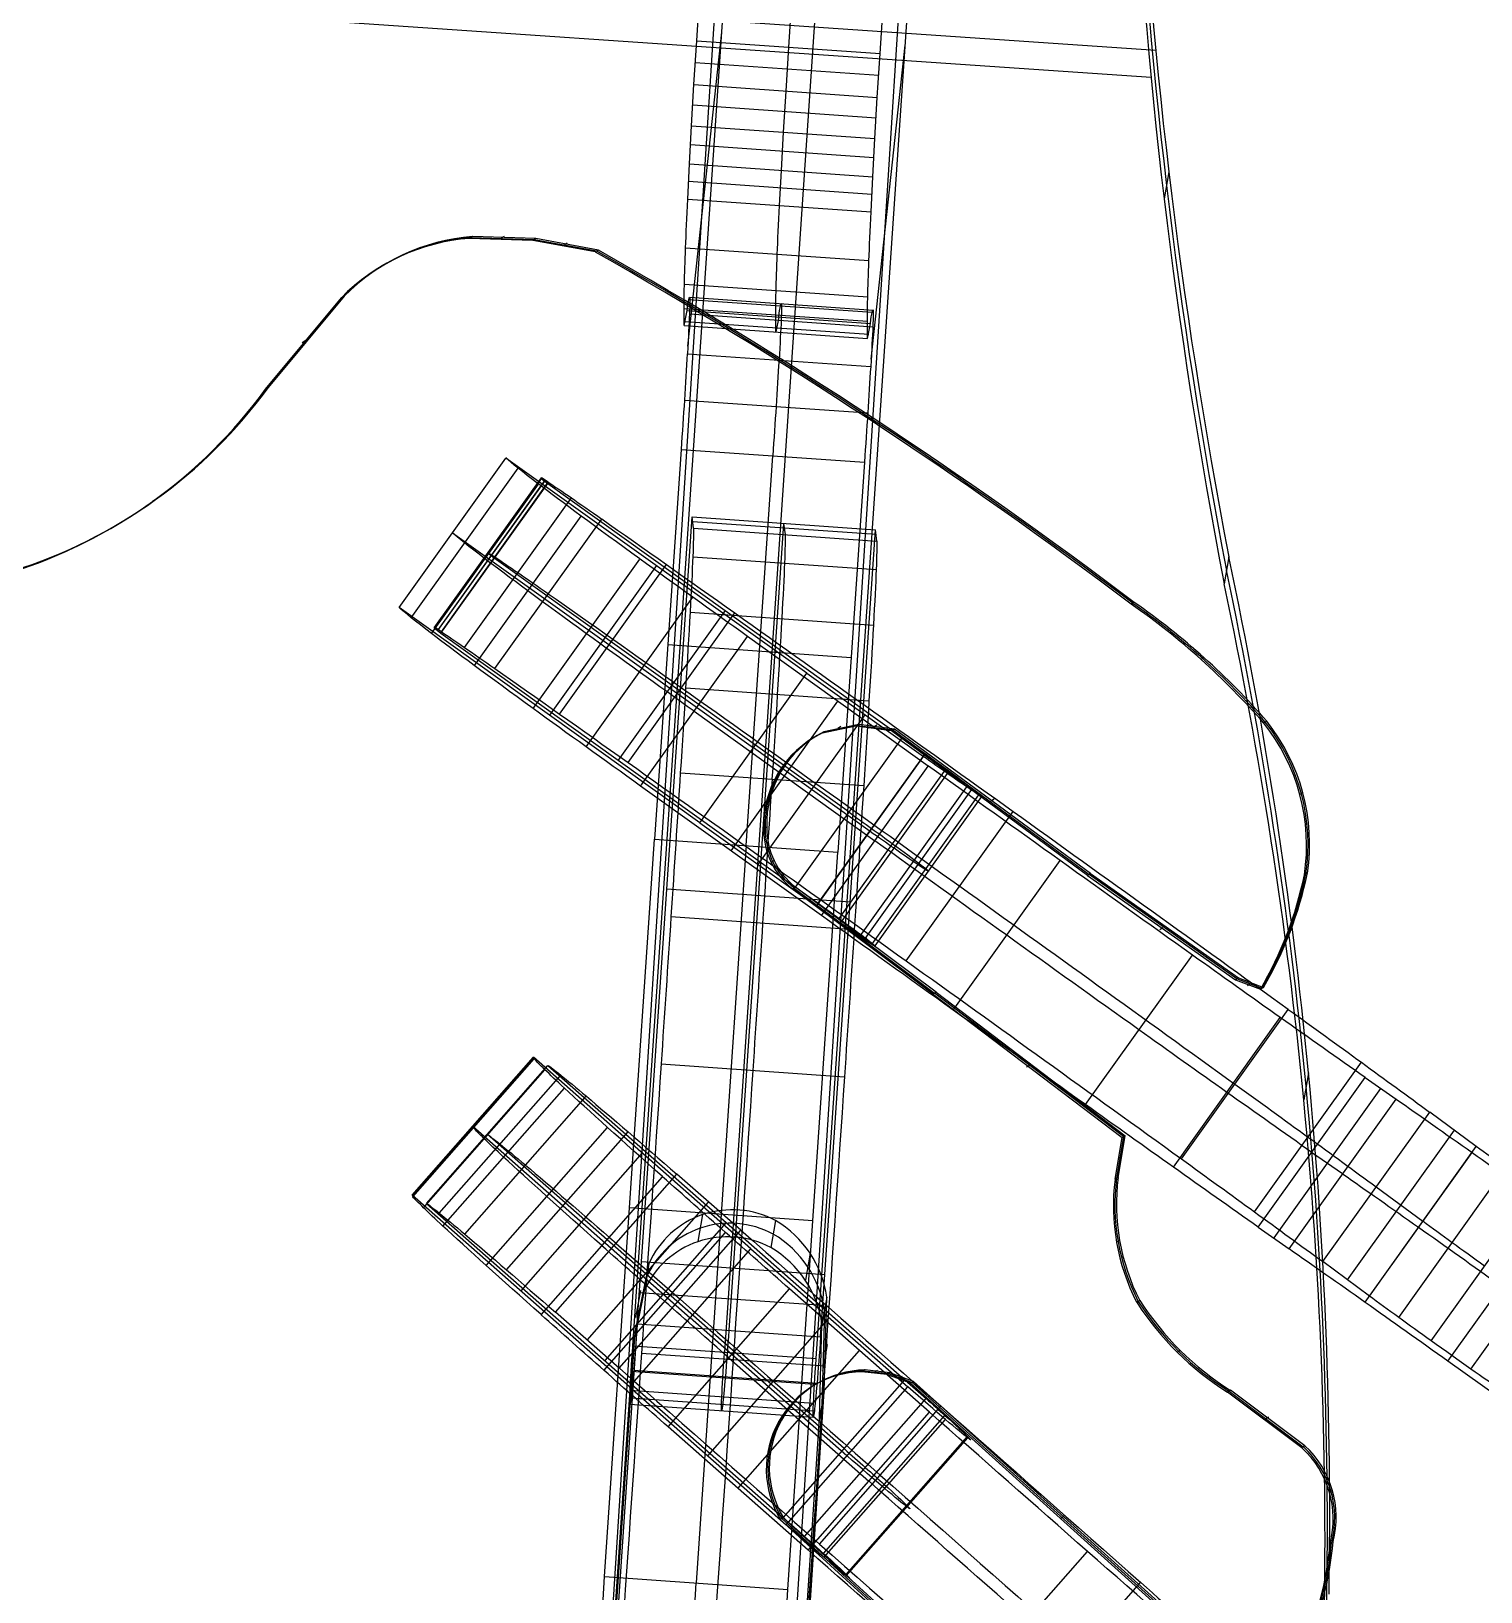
# Model space of a CAD drawing. Extents: x 14 to 133, y -39 to 144.
# Drawn here: x 74.01 to 89.78, y 53.91 to 70.88 of the extents above; entities that cross this region are included whole.
import ezdxf

# ---------------------------------------------------------------- set-up
doc = ezdxf.new("R2010")
doc.units = 0
doc.header["$MEASUREMENT"] = 0
doc.layers.add('LAYER_1', color=255, linetype='CONTINUOUS')

msp = doc.modelspace()

# ---------------------------------------------------------------- linework, layer by layer
at = {"layer": 'LAYER_1', "color": 9}
for p, q in [((80.555, 56.584, 75.022), (82.865, 90.678, 69.6)), ((80.555, 56.584, 75.022), (82.865, 90.678, 69.6)), ((83.862, 90.608, 69.584), (81.553, 56.514, 75.006)), ((82.55, 56.444, 74.991), (84.86, 90.538, 69.569)), ((82.55, 56.444, 74.991), (84.86, 90.538, 69.569)), ((82.28, 84.198, 61.258), (79.841, 46.001, 76.877)), ((84.275, 84.057, 61.227), (81.836, 45.861, 76.846)), ((86.245, 70.673, 74.803), (58.001, 72.604, 75.25)), ((86.193, 70.379, 72.825), (57.95, 72.31, 73.272)), ((81.25, 70.779, 55.616), (81.283, 71.286, 55.457)), ((81.25, 70.779, 55.616), (81.283, 71.286, 55.457)), ((82.281, 71.216, 55.441), (82.248, 70.709, 55.6)), ((83.245, 70.639, 55.585), (83.278, 71.146, 55.426)), ((83.245, 70.639, 55.585), (83.278, 71.146, 55.426)), ((81.153, 67.456, 64.348), (81.523, 70.871, 72.757)), ((81.22, 70.301, 55.854), (81.25, 70.779, 55.616)), ((81.22, 70.301, 55.854), (81.25, 70.779, 55.616)), ((81.25, 70.779, 55.616), (83.245, 70.639, 55.585)), ((81.25, 70.779, 55.616), (83.245, 70.639, 55.585)), ((82.248, 70.709, 55.6), (82.218, 70.231, 55.839)), ((83.148, 67.315, 64.317), (83.518, 70.731, 72.726)), ((83.215, 70.161, 55.823), (83.245, 70.639, 55.585)), ((83.215, 70.161, 55.823), (83.245, 70.639, 55.585)), ((83.23, 70.4, 55.704), (81.235, 70.54, 55.735)), ((81.194, 69.854, 56.172), (81.22, 70.301, 55.854)), ((81.194, 69.854, 56.172), (81.22, 70.301, 55.854)), ((81.22, 70.301, 55.854), (83.215, 70.161, 55.823)), ((81.22, 70.301, 55.854), (83.215, 70.161, 55.823)), ((82.218, 70.231, 55.839), (82.191, 69.784, 56.157)), ((83.189, 69.714, 56.141), (83.215, 70.161, 55.823)), ((83.189, 69.714, 56.141), (83.215, 70.161, 55.823)), ((83.202, 69.937, 55.982), (81.207, 70.077, 56.013)), ((81.171, 69.439, 56.571), (81.194, 69.854, 56.172)), ((81.171, 69.439, 56.571), (81.194, 69.854, 56.172)), ((81.194, 69.854, 56.172), (83.189, 69.714, 56.141)), ((81.194, 69.854, 56.172), (83.189, 69.714, 56.141)), ((82.191, 69.784, 56.157), (82.169, 69.369, 56.555)), ((83.177, 69.506, 56.34), (81.183, 69.646, 56.371)), ((83.166, 69.299, 56.54), (83.189, 69.714, 56.141)), ((83.166, 69.299, 56.54), (83.189, 69.714, 56.141)), ((81.152, 69.057, 57.049), (81.171, 69.439, 56.571)), ((81.152, 69.057, 57.049), (81.171, 69.439, 56.571)), ((81.171, 69.439, 56.571), (83.166, 69.299, 56.54)), ((81.171, 69.439, 56.571), (83.166, 69.299, 56.54)), ((82.169, 69.369, 56.555), (82.149, 68.987, 57.034)), ((83.147, 68.917, 57.018), (83.166, 69.299, 56.54)), ((83.147, 68.917, 57.018), (83.166, 69.299, 56.54)), ((86.387, 69.353, 74.995), (86.336, 69.059, 73.018)), ((83.156, 69.108, 56.779), (81.161, 69.248, 56.81)), ((81.152, 69.057, 57.049), (83.147, 68.917, 57.018)), ((81.152, 69.057, 57.049), (83.147, 68.917, 57.018)), ((78.809, 68.649, 61.645), (78.776, 68.629, 59.645)), ((78.809, 68.649, 61.645), (78.776, 68.629, 59.645)), ((79.467, 68.607, 59.634), (78.776, 68.629, 59.645)), ((79.467, 68.607, 59.634), (78.776, 68.629, 59.645)), ((78.793, 68.639, 60.645), (79.483, 68.617, 60.634)), ((79.5, 68.627, 61.634), (78.809, 68.649, 61.645)), ((79.5, 68.627, 61.634), (78.809, 68.649, 61.645)), ((79.155, 68.651, 61.639), (79.122, 68.631, 59.64)), ((79.5, 68.627, 61.634), (79.467, 68.607, 59.634)), ((79.5, 68.627, 61.634), (79.467, 68.607, 59.634)), ((80.147, 68.482, 59.624), (79.467, 68.607, 59.634)), ((80.147, 68.482, 59.624), (79.467, 68.607, 59.634)), ((79.483, 68.617, 60.634), (80.163, 68.492, 60.624)), ((80.18, 68.502, 61.624), (79.5, 68.627, 61.634)), ((80.18, 68.502, 61.624), (79.5, 68.627, 61.634)), ((79.842, 68.577, 61.629), (79.809, 68.557, 59.629)), ((78.052, 68.451, 61.659), (78.02, 68.431, 59.66)), ((80.18, 68.502, 61.624), (80.147, 68.482, 59.624)), ((80.18, 68.502, 61.624), (80.147, 68.482, 59.624)), ((81.129, 68.527, 57.978), (83.124, 68.387, 57.947)), ((81.117, 68.132, 58.972), (83.112, 67.992, 58.941)), ((81.117, 68.132, 58.972), (83.112, 67.992, 58.941)), ((77.38, 67.981, 59.675), (76.556, 66.988, 59.698)), ((77.38, 67.981, 59.675), (76.556, 66.988, 59.698)), ((76.573, 66.998, 60.698), (77.397, 67.991, 60.675)), ((77.413, 68.001, 61.674), (76.589, 67.008, 61.698)), ((77.413, 68.001, 61.674), (76.589, 67.008, 61.698)), ((77.413, 68.001, 61.674), (77.38, 67.981, 59.675)), ((77.413, 68.001, 61.674), (77.38, 67.981, 59.675)), ((81.163, 67.966, 62.735), (83.158, 67.825, 62.704)), ((81.175, 67.988, 63.383), (83.17, 67.848, 63.352)), ((81.175, 67.988, 63.383), (83.17, 67.848, 63.352)), ((81.113, 67.868, 59.913), (83.108, 67.728, 59.882)), ((81.115, 67.681, 60.872), (81.145, 67.843, 62.098)), ((81.115, 67.681, 60.872), (81.145, 67.843, 62.098)), ((81.145, 67.843, 62.098), (83.14, 67.703, 62.067)), ((81.145, 67.843, 62.098), (83.14, 67.703, 62.067)), ((81.172, 67.808, 63.968), (83.166, 67.668, 63.937)), ((82.142, 67.773, 62.083), (82.112, 67.611, 60.856)), ((81.115, 67.681, 60.872), (83.109, 67.541, 60.841)), ((81.115, 67.681, 60.872), (83.109, 67.541, 60.841)), ((81.127, 67.726, 61.49), (83.122, 67.586, 61.459)), ((83.109, 67.541, 60.841), (83.14, 67.703, 62.067)), ((83.109, 67.541, 60.841), (83.14, 67.703, 62.067)), ((76.991, 67.513, 61.686), (76.958, 67.493, 59.687)), ((81.148, 67.375, 64.401), (83.143, 67.235, 64.37)), ((81.148, 67.375, 64.401), (83.143, 67.235, 64.37)), ((76.589, 67.008, 61.698), (76.556, 66.988, 59.698)), ((76.589, 67.008, 61.698), (76.556, 66.988, 59.698)), ((81.116, 66.871, 64.623), (83.111, 66.731, 64.592)), ((83.158, 66.682, 61.593), (83.125, 66.662, 59.593)), ((78.012, 64.614, 59.571), (79.175, 66.24, 59.536)), ((78.012, 64.614, 59.571), (79.175, 66.24, 59.536)), ((82.448, 63.9, 59.548), (79.175, 66.24, 59.536)), ((82.448, 63.9, 59.548), (79.175, 66.24, 59.536)), ((81.08, 66.334, 64.747), (80.792, 62.094, 65.371)), ((81.08, 66.334, 64.747), (80.792, 62.094, 65.371)), ((81.08, 66.334, 64.747), (83.075, 66.194, 64.716)), ((81.08, 66.334, 64.747), (83.075, 66.194, 64.716)), ((81.79, 62.024, 65.355), (82.078, 66.264, 64.732)), ((78.144, 64.503, 58.851), (79.307, 66.13, 58.815)), ((83.075, 66.194, 64.716), (82.787, 61.954, 65.34)), ((83.075, 66.194, 64.716), (82.787, 61.954, 65.34)), ((78.365, 64.331, 58.165), (79.528, 65.957, 58.13)), ((78.365, 64.331, 58.165), (79.528, 65.957, 58.13)), ((78.395, 64.392, 62.026), (79.559, 66.019, 61.991)), ((78.395, 64.392, 62.026), (79.559, 66.019, 61.991)), ((79.56, 66.021, 62.146), (78.397, 64.394, 62.181)), ((78.399, 64.397, 62.336), (79.562, 66.023, 62.301)), ((78.399, 64.397, 62.336), (79.562, 66.023, 62.301)), ((79.594, 65.99, 61.824), (78.43, 64.364, 61.86)), ((79.599, 66, 62.444), (78.436, 64.374, 62.48)), ((78.465, 64.335, 61.693), (79.629, 65.962, 61.658)), ((78.465, 64.335, 61.693), (79.629, 65.962, 61.658)), ((78.472, 64.351, 62.623), (79.635, 65.977, 62.588)), ((78.472, 64.351, 62.623), (79.635, 65.977, 62.588)), ((79.562, 66.023, 62.301), (79.559, 66.019, 61.991)), ((79.562, 66.023, 62.301), (79.559, 66.019, 61.991)), ((79.559, 66.019, 61.991), (79.629, 65.962, 61.658)), ((79.559, 66.019, 61.991), (79.629, 65.962, 61.658)), ((79.635, 65.977, 62.588), (79.562, 66.023, 62.301)), ((79.635, 65.977, 62.588), (79.562, 66.023, 62.301)), ((79.629, 65.962, 61.658), (83.49, 63.2, 61.622)), ((79.629, 65.962, 61.658), (83.49, 63.2, 61.622)), ((75.362, 65.788, 61.73), (75.329, 65.768, 59.73)), ((78.723, 64.18, 63.034), (79.886, 65.807, 62.999)), ((78.831, 63.982, 57.456), (79.994, 65.608, 57.42)), ((79.054, 63.95, 63.346), (80.218, 65.576, 63.311)), ((79.054, 63.95, 63.346), (80.218, 65.576, 63.311)), ((80.65, 57.501, 76.963), (81.199, 65.599, 75.688)), ((80.65, 57.501, 76.963), (81.199, 65.599, 75.688)), ((81.214, 65.477, 77.233), (81.199, 65.599, 75.688)), ((81.199, 65.599, 75.688), (83.194, 65.459, 75.657)), ((81.199, 65.599, 75.688), (83.194, 65.459, 75.657)), ((81.214, 65.477, 77.233), (81.199, 65.599, 75.688)), ((81.207, 65.55, 76.462), (83.202, 65.41, 76.431)), ((82.196, 65.529, 75.672), (81.647, 57.431, 76.947)), ((82.196, 65.529, 75.672), (82.212, 65.407, 77.218)), ((78.593, 65.427, 59.553), (81.867, 63.086, 59.566)), ((81.214, 65.477, 77.233), (83.209, 65.337, 77.202)), ((81.214, 65.477, 77.233), (83.209, 65.337, 77.202)), ((82.645, 57.361, 76.932), (83.194, 65.459, 75.657)), ((82.645, 57.361, 76.932), (83.194, 65.459, 75.657)), ((83.209, 65.337, 77.202), (83.194, 65.459, 75.657)), ((83.209, 65.337, 77.202), (83.194, 65.459, 75.657)), ((78.977, 65.206, 62.009), (78.981, 65.21, 62.318)), ((79.047, 65.149, 61.676), (78.977, 65.206, 62.009)), ((78.981, 65.21, 62.318), (79.053, 65.164, 62.605)), ((82.908, 62.387, 61.639), (79.047, 65.149, 61.676)), ((79.47, 63.515, 56.99), (80.633, 65.141, 56.955)), ((79.47, 63.515, 56.99), (80.633, 65.141, 56.955)), ((80.811, 65.07, 59.542), (79.648, 63.443, 59.577)), ((79.758, 63.455, 63.74), (80.921, 65.082, 63.705)), ((81.208, 65.167, 78.212), (83.202, 65.027, 78.181)), ((87.04, 65.165, 75.601), (86.989, 64.871, 73.623)), ((87.04, 65.165, 75.601), (86.989, 64.871, 73.623)), ((80.046, 63.099, 56.801), (81.209, 64.725, 56.766)), ((81.285, 62.273, 59.583), (78.012, 64.614, 59.571)), ((81.285, 62.273, 59.583), (78.012, 64.614, 59.571)), ((81.559, 64.581, 61.64), (80.396, 62.954, 61.675)), ((80.503, 62.928, 63.989), (81.666, 64.555, 63.954)), ((80.503, 62.928, 63.989), (81.666, 64.555, 63.954)), ((81.178, 64.563, 79.041), (83.173, 64.423, 79.01)), ((81.178, 64.563, 79.041), (83.173, 64.423, 79.01)), ((86.01, 64.671, 61.566), (85.977, 64.651, 59.566)), ((86.01, 64.671, 61.566), (85.977, 64.651, 59.566)), ((78.399, 64.397, 62.336), (78.395, 64.392, 62.026)), ((78.399, 64.397, 62.336), (78.395, 64.392, 62.026)), ((78.395, 64.392, 62.026), (78.465, 64.335, 61.693)), ((78.395, 64.392, 62.026), (78.465, 64.335, 61.693)), ((78.472, 64.351, 62.623), (78.399, 64.397, 62.336)), ((78.472, 64.351, 62.623), (78.399, 64.397, 62.336)), ((78.465, 64.335, 61.693), (82.326, 61.573, 61.657)), ((78.465, 64.335, 61.693), (82.326, 61.573, 61.657)), ((80.64, 62.672, 56.718), (81.803, 64.299, 56.682)), ((80.64, 62.672, 56.718), (81.803, 64.299, 56.682)), ((80.936, 64.212, 65.042), (82.931, 64.072, 65.011)), ((83.77, 62.89, 56.587), (81.803, 64.299, 56.682)), ((83.77, 62.89, 56.587), (81.803, 64.299, 56.682)), ((86.771, 64.069, 61.559), (86.738, 64.049, 59.559)), ((81.285, 62.273, 59.583), (82.448, 63.9, 59.548)), ((81.285, 62.273, 59.583), (82.448, 63.9, 59.548)), ((82.448, 63.9, 59.548), (83.719, 62.992, 59.576)), ((82.448, 63.9, 59.548), (83.719, 62.992, 59.576)), ((81.13, 63.739, 79.645), (83.124, 63.599, 79.614)), ((81.221, 63.486, 56.7), (83.189, 62.077, 56.605)), ((81.624, 61.968, 56.678), (82.787, 63.594, 56.643)), ((81.92, 61.819, 59.578), (83.083, 63.445, 59.542)), ((82.982, 63.322, 59.629), (82.6, 63.242, 59.636)), ((82.982, 63.322, 59.629), (82.6, 63.242, 59.636)), ((82.616, 63.252, 60.635), (82.998, 63.332, 60.628)), ((83.015, 63.342, 61.628), (82.633, 63.262, 61.635)), ((83.015, 63.342, 61.628), (82.633, 63.262, 61.635)), ((82.82, 63.318, 61.632), (82.787, 63.298, 59.632)), ((83.015, 63.342, 61.628), (82.982, 63.322, 59.629)), ((83.015, 63.342, 61.628), (82.982, 63.322, 59.629)), ((83.369, 63.272, 59.623), (82.982, 63.322, 59.629)), ((83.369, 63.272, 59.623), (82.982, 63.322, 59.629)), ((82.998, 63.332, 60.628), (83.385, 63.282, 60.622)), ((83.402, 63.292, 61.622), (83.015, 63.342, 61.628)), ((83.402, 63.292, 61.622), (83.015, 63.342, 61.628)), ((83.21, 63.333, 61.625), (83.177, 63.313, 59.625)), ((87.452, 63.378, 61.555), (87.419, 63.358, 59.555)), ((87.452, 63.378, 61.555), (87.419, 63.358, 59.555)), ((82.326, 61.573, 61.657), (83.49, 63.2, 61.622)), ((82.326, 61.573, 61.657), (83.49, 63.2, 61.622)), ((82.633, 63.262, 61.635), (82.6, 63.242, 59.636)), ((82.633, 63.262, 61.635), (82.6, 63.242, 59.636)), ((83.402, 63.292, 61.622), (83.369, 63.272, 59.623)), ((83.402, 63.292, 61.622), (83.369, 63.272, 59.623)), ((85.503, 61.7, 59.603), (83.369, 63.272, 59.623)), ((85.503, 61.7, 59.603), (83.369, 63.272, 59.623)), ((83.385, 63.282, 60.622), (85.519, 61.71, 60.603)), ((85.536, 61.72, 61.603), (83.402, 63.292, 61.622)), ((85.536, 61.72, 61.603), (83.402, 63.292, 61.622)), ((83.137, 62.179, 59.594), (81.867, 63.086, 59.566)), ((82.555, 61.365, 59.611), (83.719, 62.992, 59.576)), ((82.555, 61.365, 59.611), (83.719, 62.992, 59.576)), ((82.571, 61.398, 61.63), (83.735, 63.024, 61.595)), ((81.072, 62.817, 80.085), (83.067, 62.677, 80.054)), ((81.072, 62.817, 80.085), (83.067, 62.677, 80.054)), ((82.169, 62.836, 61.647), (82.136, 62.816, 59.648)), ((82.607, 61.263, 56.622), (83.77, 62.89, 56.587)), ((82.607, 61.263, 56.622), (83.77, 62.89, 56.587)), ((82.8, 61.232, 61.521), (83.963, 62.858, 61.485)), ((82.8, 61.232, 61.521), (83.963, 62.858, 61.485)), ((82.815, 61.182, 59.728), (83.979, 62.809, 59.693)), ((82.607, 61.263, 56.622), (80.64, 62.672, 56.718)), ((82.607, 61.263, 56.622), (80.64, 62.672, 56.718)), ((83.025, 61.037, 59.952), (84.188, 62.664, 59.916)), ((83.025, 61.037, 59.952), (84.188, 62.664, 59.916)), ((83.088, 61.017, 61.114), (84.251, 62.644, 61.079)), ((83.156, 60.95, 60.252), (84.319, 62.577, 60.217)), ((83.19, 60.933, 60.589), (84.353, 62.559, 60.553)), ((83.19, 60.933, 60.589), (84.353, 62.559, 60.553)), ((84.485, 62.528, 61.612), (84.452, 62.508, 59.612)), ((87.845, 62.599, 61.556), (87.812, 62.579, 59.556)), ((83.53, 60.77, 64.27), (84.693, 62.396, 64.235)), ((81.285, 62.273, 59.583), (82.555, 61.365, 59.611)), ((81.285, 62.273, 59.583), (82.555, 61.365, 59.611)), ((82.011, 62.225, 61.656), (81.978, 62.205, 59.656)), ((82.011, 62.225, 61.656), (81.978, 62.205, 59.656)), ((80.248, 54.074, 66.586), (80.792, 62.094, 65.371)), ((80.248, 54.074, 66.586), (80.792, 62.094, 65.371)), ((80.792, 62.094, 65.371), (82.787, 61.954, 65.34)), ((80.792, 62.094, 65.371), (82.787, 61.954, 65.34)), ((81.79, 62.024, 65.355), (81.246, 54.004, 66.57)), ((82.092, 61.862, 61.658), (82.059, 61.842, 59.658)), ((82.243, 53.934, 66.555), (82.787, 61.954, 65.34)), ((82.243, 53.934, 66.555), (82.787, 61.954, 65.34)), ((84.041, 60.235, 56.486), (85.204, 61.862, 56.451)), ((85.536, 61.72, 61.603), (85.503, 61.7, 59.603)), ((85.536, 61.72, 61.603), (85.503, 61.7, 59.603)), ((85.503, 61.7, 59.603), (87.111, 60.566, 59.588)), ((85.503, 61.7, 59.603), (87.111, 60.566, 59.588)), ((87.127, 60.576, 60.588), (85.519, 61.71, 60.603)), ((85.536, 61.72, 61.603), (87.144, 60.586, 61.587)), ((85.536, 61.72, 61.603), (87.144, 60.586, 61.587)), ((87.894, 61.728, 61.564), (87.861, 61.708, 59.564)), ((87.894, 61.728, 61.564), (87.861, 61.708, 59.564)), ((82.919, 61.41, 76.294), (80.924, 61.55, 76.325)), ((82.326, 61.573, 61.657), (82.294, 61.554, 59.657)), ((82.326, 61.573, 61.657), (82.294, 61.554, 59.657)), ((83.822, 60.409, 59.644), (82.294, 61.554, 59.657)), ((83.822, 60.409, 59.644), (82.294, 61.554, 59.657)), ((82.31, 61.563, 60.657), (83.838, 60.419, 60.643)), ((83.855, 60.429, 61.643), (82.326, 61.573, 61.657)), ((83.855, 60.429, 61.643), (82.326, 61.573, 61.657)), ((80.97, 61.252, 80.584), (82.964, 61.112, 80.553)), ((86.323, 61.129, 61.596), (86.29, 61.109, 59.596)), ((83.102, 61.016, 61.65), (83.069, 60.996, 59.65)), ((87.706, 61.085, 61.573), (87.673, 61.065, 59.574)), ((85.48, 59.207, 56.521), (86.643, 60.833, 56.486)), ((85.48, 59.207, 56.521), (86.643, 60.833, 56.486)), ((83.855, 60.429, 61.643), (83.822, 60.409, 59.644)), ((83.855, 60.429, 61.643), (83.822, 60.409, 59.644)), ((83.855, 60.429, 61.643), (85.911, 58.869, 61.625)), ((83.855, 60.429, 61.643), (85.911, 58.869, 61.625)), ((87.144, 60.586, 61.587), (87.111, 60.566, 59.588)), ((87.144, 60.586, 61.587), (87.111, 60.566, 59.588)), ((87.111, 60.566, 59.588), (87.383, 60.461, 59.584)), ((87.111, 60.566, 59.588), (87.383, 60.461, 59.584)), ((87.399, 60.471, 60.584), (87.127, 60.576, 60.588)), ((87.144, 60.586, 61.587), (87.416, 60.481, 61.584)), ((87.144, 60.586, 61.587), (87.416, 60.481, 61.584)), ((87.275, 60.52, 61.586), (87.242, 60.5, 59.586)), ((87.416, 60.481, 61.584), (87.383, 60.461, 59.584)), ((87.416, 60.481, 61.584), (87.383, 60.461, 59.584)), ((83.822, 60.409, 59.644), (85.878, 58.849, 59.625)), ((83.822, 60.409, 59.644), (85.878, 58.849, 59.625)), ((85.894, 58.859, 60.625), (83.838, 60.419, 60.643)), ((86.436, 58.527, 56.709), (87.599, 60.154, 56.674)), ((86.524, 58.617, 63.718), (87.687, 60.243, 63.683)), ((86.524, 58.617, 63.718), (87.687, 60.243, 63.683)), ((78.153, 58.222, 59.741), (79.475, 59.723, 59.704)), ((78.153, 58.222, 59.741), (79.475, 59.723, 59.704)), ((79.478, 59.713, 59.449), (78.157, 58.212, 59.486)), ((78.161, 58.203, 59.231), (79.482, 59.704, 59.194)), ((78.161, 58.203, 59.231), (79.482, 59.704, 59.194)), ((78.278, 58.085, 58.625), (79.599, 59.586, 58.588)), ((78.309, 58.133, 61.757), (79.631, 59.634, 61.721)), ((78.309, 58.133, 61.757), (79.631, 59.634, 61.721)), ((81.84, 57.639, 59.661), (79.475, 59.723, 59.704)), ((79.475, 59.723, 59.704), (79.482, 59.704, 59.194)), ((79.475, 59.723, 59.704), (79.482, 59.704, 59.194)), ((81.84, 57.639, 59.661), (79.475, 59.723, 59.704)), ((79.631, 59.634, 61.721), (83.514, 56.215, 61.691)), ((79.631, 59.634, 61.721), (83.514, 56.215, 61.691)), ((80.863, 59.649, 80.939), (82.857, 59.509, 80.908)), ((80.863, 59.649, 80.939), (82.857, 59.509, 80.908)), ((84.873, 59.636, 61.634), (84.84, 59.616, 59.635)), ((87.319, 58.041, 63.379), (88.482, 59.668, 63.344)), ((78.449, 58.027, 62.446), (79.77, 59.528, 62.41)), ((87.36, 57.875, 57.073), (88.523, 59.501, 57.038)), ((87.36, 57.875, 57.073), (88.523, 59.501, 57.038)), ((87.906, 59.553, 76.412), (87.855, 59.259, 74.435)), ((88.523, 59.501, 57.038), (88.86, 59.267, 57.337)), ((88.523, 59.501, 57.038), (88.86, 59.267, 57.337)), ((78.489, 57.885, 58.068), (79.81, 59.386, 58.032)), ((78.489, 57.885, 58.068), (79.81, 59.386, 58.032)), ((78.728, 57.797, 63.058), (80.049, 59.298, 63.022)), ((78.728, 57.797, 63.058), (80.049, 59.298, 63.022)), ((88.691, 59.384, 57.187), (87.528, 57.758, 57.223)), ((87.696, 57.64, 57.372), (88.86, 59.267, 57.337)), ((87.696, 57.64, 57.372), (88.86, 59.267, 57.337)), ((88.061, 57.499, 62.897), (89.225, 59.126, 62.861)), ((88.061, 57.499, 62.897), (89.225, 59.126, 62.861)), ((89.732, 58.751, 62.314), (89.225, 59.126, 62.861)), ((89.732, 58.751, 62.314), (89.225, 59.126, 62.861)), ((78.821, 58.953, 59.212), (78.814, 58.972, 59.723)), ((78.814, 58.972, 59.723), (81.179, 56.889, 59.68)), ((78.959, 57.457, 57.466), (80.28, 58.958, 57.429)), ((79.182, 57.409, 63.522), (80.503, 58.91, 63.485)), ((88.331, 57.301, 62.645), (89.494, 58.928, 62.61)), ((82.853, 55.465, 61.709), (78.97, 58.884, 61.739)), ((85.802, 58.397, 59.631), (85.878, 58.849, 59.625)), ((85.802, 58.397, 59.631), (85.878, 58.849, 59.625)), ((85.894, 58.859, 60.625), (85.818, 58.407, 60.631)), ((85.835, 58.416, 61.631), (85.911, 58.869, 61.625)), ((85.835, 58.416, 61.631), (85.911, 58.869, 61.625)), ((85.911, 58.869, 61.625), (85.878, 58.849, 59.625)), ((85.911, 58.869, 61.625), (85.878, 58.849, 59.625)), ((88.569, 57.125, 62.349), (89.732, 58.751, 62.314)), ((88.569, 57.125, 62.349), (89.732, 58.751, 62.314)), ((80.657, 58.681, 59.683), (79.336, 57.18, 59.72)), ((85.84, 58.623, 59.628), (85.873, 58.643, 61.628)), ((88.278, 58.454, 57.355), (87.941, 58.688, 57.055)), ((88.523, 57.06, 57.848), (89.686, 58.686, 57.812)), ((79.556, 56.922, 57.114), (80.878, 58.423, 57.077)), ((79.556, 56.922, 57.114), (80.878, 58.423, 57.077)), ((79.713, 56.948, 63.797), (81.034, 58.449, 63.761)), ((79.713, 56.948, 63.797), (81.034, 58.449, 63.761)), ((81.73, 57.841, 63.938), (81.034, 58.449, 63.761)), ((81.73, 57.841, 63.938), (81.034, 58.449, 63.761)), ((85.835, 58.416, 61.631), (85.802, 58.397, 59.631)), ((85.835, 58.416, 61.631), (85.802, 58.397, 59.631)), ((88.888, 56.892, 62.137), (90.051, 58.519, 62.101)), ((88.643, 58.313, 62.879), (89.15, 57.938, 62.331)), ((89.24, 56.638, 62.028), (90.403, 58.264, 61.993)), ((89.24, 56.638, 62.028), (90.403, 58.264, 61.993)), ((80.519, 56.138, 59.698), (78.153, 58.222, 59.741)), ((78.153, 58.222, 59.741), (78.161, 58.203, 59.231)), ((78.153, 58.222, 59.741), (78.161, 58.203, 59.231)), ((80.519, 56.138, 59.698), (78.153, 58.222, 59.741)), ((78.309, 58.133, 61.757), (82.192, 54.714, 61.727)), ((78.309, 58.133, 61.757), (82.192, 54.714, 61.727)), ((80.059, 56.646, 63.9), (81.38, 58.147, 63.863)), ((82.515, 57.944, 65.947), (80.52, 58.084, 65.978)), ((81.572, 57.925, 61.706), (80.251, 56.424, 61.742)), ((81.314, 58.011, 76.813), (81.263, 57.717, 74.835)), ((82.109, 57.946, 76.802), (82.058, 57.652, 74.824)), ((82.109, 57.946, 76.802), (82.058, 57.652, 74.824)), ((89.424, 56.418, 57.994), (90.587, 58.045, 57.959)), ((89.424, 56.418, 57.994), (90.587, 58.045, 57.959)), ((89.672, 56.331, 62.138), (90.836, 57.957, 62.102)), ((80.241, 56.315, 56.955), (81.563, 57.816, 56.919)), ((80.408, 56.34, 63.975), (81.73, 57.841, 63.938)), ((80.408, 56.34, 63.975), (81.73, 57.841, 63.938)), ((85.852, 57.73, 61.637), (85.819, 57.71, 59.637)), ((87.36, 57.875, 57.073), (87.696, 57.64, 57.372)), ((87.36, 57.875, 57.073), (87.696, 57.64, 57.372)), ((80.374, 57.698, 63.779), (81.069, 57.09, 63.957)), ((80.519, 56.138, 59.698), (81.84, 57.639, 59.661)), ((80.519, 56.138, 59.698), (81.84, 57.639, 59.661)), ((81.84, 57.639, 59.661), (83.546, 56.137, 59.649)), ((81.84, 57.639, 59.661), (83.546, 56.137, 59.649)), ((82.483, 57.592, 76.845), (82.432, 57.298, 74.867)), ((80.603, 56.824, 77.019), (80.65, 57.501, 76.963)), ((80.603, 56.824, 77.019), (80.65, 57.501, 76.963)), ((80.73, 57.477, 76.907), (80.607, 56.878, 76.999)), ((80.73, 57.477, 76.907), (80.607, 56.878, 76.999)), ((80.65, 57.501, 76.963), (82.645, 57.361, 76.932)), ((80.65, 57.501, 76.963), (82.645, 57.361, 76.932)), ((80.73, 57.477, 76.907), (80.678, 57.183, 74.93)), ((80.73, 57.477, 76.907), (80.678, 57.183, 74.93)), ((81.647, 57.431, 76.947), (81.601, 56.753, 77.003)), ((88.569, 57.125, 62.349), (88.061, 57.499, 62.897)), ((88.569, 57.125, 62.349), (88.061, 57.499, 62.897)), ((80.581, 56.731, 76.011), (80.704, 57.33, 75.918)), ((82.598, 56.683, 76.988), (82.645, 57.361, 76.932)), ((82.598, 56.683, 76.988), (82.645, 57.361, 76.932)), ((80.678, 57.183, 74.93), (80.555, 56.584, 75.022)), ((80.678, 57.183, 74.93), (80.555, 56.584, 75.022)), ((80.637, 57.184, 76.953), (80.585, 56.89, 74.976)), ((80.627, 57.164, 77.017), (82.622, 57.024, 76.986)), ((80.938, 55.702, 56.932), (82.259, 57.203, 56.895)), ((80.938, 55.702, 56.932), (82.259, 57.203, 56.895)), ((83.782, 55.863, 56.953), (82.259, 57.203, 56.895)), ((83.782, 55.863, 56.953), (82.259, 57.203, 56.895)), ((82.665, 57.112, 76.911), (82.613, 56.818, 74.934)), ((82.665, 57.112, 76.911), (82.613, 56.818, 74.934)), ((82.638, 56.088, 77.064), (82.665, 57.112, 76.911)), ((82.638, 56.088, 77.064), (82.665, 57.112, 76.911)), ((86.07, 57.078, 61.64), (86.037, 57.058, 59.64)), ((86.07, 57.078, 61.64), (86.037, 57.058, 59.64)), ((80.408, 56.34, 63.975), (79.713, 56.948, 63.797)), ((80.408, 56.34, 63.975), (79.713, 56.948, 63.797)), ((80.607, 56.878, 76.999), (79.987, 47.753, 78.372)), ((80.607, 56.878, 76.999), (79.987, 47.753, 78.372)), ((80.607, 56.878, 76.999), (80.555, 56.584, 75.022)), ((80.607, 56.878, 76.999), (80.555, 56.584, 75.022)), ((82.885, 55.386, 59.667), (81.179, 56.889, 59.68)), ((81.371, 55.387, 59.675), (82.693, 56.888, 59.639)), ((82.639, 56.965, 75.922), (82.612, 55.941, 76.075)), ((79.962, 47.606, 77.383), (80.581, 56.731, 76.011)), ((80.603, 56.824, 77.019), (82.598, 56.683, 76.988)), ((80.603, 56.824, 77.019), (82.598, 56.683, 76.988)), ((82.587, 55.794, 75.086), (82.613, 56.818, 74.934)), ((82.587, 55.794, 75.086), (82.613, 56.818, 74.934)), ((80.555, 56.584, 75.022), (79.936, 47.459, 76.394)), ((80.555, 56.584, 75.022), (79.936, 47.459, 76.394)), ((80.555, 56.584, 75.022), (82.55, 56.444, 74.991)), ((80.555, 56.584, 75.022), (82.55, 56.444, 74.991)), ((81.699, 55.032, 56.971), (83.021, 56.533, 56.935)), ((82.671, 56.599, 76.987), (82.62, 56.306, 75.01)), ((86.51, 56.534, 61.638), (86.477, 56.515, 59.638)), ((80.649, 56.505, 81.412), (82.644, 56.365, 81.381)), ((81.599, 56.452, 56.913), (83.122, 55.113, 56.971)), ((90.456, 55.679, 57.914), (89.424, 56.418, 57.994)), ((90.456, 55.679, 57.914), (89.424, 56.418, 57.994)), ((80.537, 56.307, 75.097), (82.532, 56.167, 75.066)), ((80.564, 56.319, 76.777), (82.559, 56.179, 76.746)), ((82.192, 54.714, 61.727), (83.514, 56.215, 61.691)), ((82.192, 54.714, 61.727), (83.514, 56.215, 61.691)), ((83.081, 56.321, 61.697), (83.048, 56.301, 59.697)), ((83.081, 56.321, 61.697), (83.048, 56.301, 59.697)), ((83.32, 56.271, 59.693), (83.048, 56.301, 59.697)), ((83.32, 56.271, 59.693), (83.048, 56.301, 59.697)), ((83.064, 56.311, 60.697), (83.337, 56.281, 60.693)), ((83.353, 56.291, 61.693), (83.081, 56.321, 61.697)), ((83.353, 56.291, 61.693), (83.081, 56.321, 61.697)), ((83.218, 56.314, 61.695), (83.185, 56.294, 59.695)), ((83.353, 56.291, 61.693), (83.32, 56.271, 59.693)), ((83.353, 56.291, 61.693), (83.32, 56.271, 59.693)), ((83.577, 56.176, 59.69), (83.32, 56.271, 59.693)), ((83.577, 56.176, 59.69), (83.32, 56.271, 59.693)), ((83.337, 56.281, 60.693), (83.593, 56.186, 60.689)), ((83.61, 56.196, 61.689), (83.353, 56.291, 61.693)), ((83.61, 56.196, 61.689), (83.353, 56.291, 61.693)), ((83.484, 56.251, 61.691), (83.451, 56.231, 59.691)), ((83.61, 56.196, 61.689), (83.577, 56.176, 59.69)), ((83.61, 56.196, 61.689), (83.577, 56.176, 59.69)), ((83.593, 56.186, 60.689), (86.86, 53.245, 60.665)), ((86.876, 53.255, 61.665), (83.61, 56.196, 61.689)), ((86.876, 53.255, 61.665), (83.61, 56.196, 61.689)), ((80.519, 56.138, 59.698), (82.225, 54.636, 59.685)), ((80.519, 56.138, 59.698), (82.225, 54.636, 59.685)), ((80.526, 56.101, 75.299), (82.521, 55.961, 75.268)), ((80.526, 56.101, 75.299), (82.521, 55.961, 75.268)), ((80.535, 56.016, 76.306), (82.53, 55.876, 76.275)), ((80.535, 56.016, 76.306), (82.53, 55.876, 76.275)), ((82.067, 47.417, 78.368), (82.638, 56.088, 77.064)), ((82.067, 47.417, 78.368), (82.638, 56.088, 77.064)), ((82.225, 54.636, 59.685), (83.546, 56.137, 59.649)), ((82.225, 54.636, 59.685), (83.546, 56.137, 59.649)), ((82.638, 56.088, 77.064), (82.587, 55.794, 75.086)), ((82.638, 56.088, 77.064), (82.587, 55.794, 75.086)), ((86.843, 53.235, 59.665), (83.577, 56.176, 59.69)), ((86.843, 53.235, 59.665), (83.577, 56.176, 59.69)), ((87.058, 56.1, 61.633), (87.025, 56.08, 59.634)), ((87.058, 56.1, 61.633), (87.025, 56.08, 59.634)), ((87.834, 55.475, 59.626), (87.025, 56.08, 59.634)), ((87.834, 55.475, 59.626), (87.025, 56.08, 59.634)), ((87.042, 56.09, 60.633), (87.85, 55.485, 60.626)), ((87.867, 55.495, 61.626), (87.058, 56.1, 61.633)), ((87.867, 55.495, 61.626), (87.058, 56.1, 61.633)), ((80.523, 55.949, 75.793), (82.518, 55.809, 75.762)), ((82.612, 55.941, 76.075), (82.042, 47.27, 77.379)), ((82.424, 54.51, 61.691), (83.745, 56.011, 61.655)), ((82.461, 54.362, 56.99), (83.782, 55.863, 56.953)), ((82.461, 54.362, 56.99), (83.782, 55.863, 56.953)), ((82.586, 54.426, 64.11), (83.908, 55.927, 64.073)), ((82.461, 54.362, 56.99), (80.938, 55.702, 56.932)), ((82.461, 54.362, 56.99), (80.938, 55.702, 56.932)), ((82.016, 47.123, 76.39), (82.587, 55.794, 75.086)), ((82.016, 47.123, 76.39), (82.587, 55.794, 75.086)), ((82.171, 55.775, 61.717), (82.138, 55.756, 59.718)), ((82.629, 54.326, 61.549), (83.95, 55.827, 61.512)), ((82.629, 54.326, 61.549), (83.95, 55.827, 61.512)), ((82.635, 54.281, 59.942), (83.956, 55.782, 59.906)), ((87.471, 55.809, 61.629), (87.438, 55.789, 59.63)), ((82.876, 54.096, 61.053), (84.197, 55.597, 61.016)), ((82.878, 54.08, 60.453), (84.199, 55.581, 60.416)), ((82.878, 54.08, 60.453), (84.199, 55.581, 60.416)), ((87.867, 55.495, 61.626), (87.834, 55.475, 59.626)), ((87.867, 55.495, 61.626), (87.834, 55.475, 59.626)), ((88.165, 55.018, 61.626), (88.132, 54.998, 59.626)), ((82.192, 54.714, 61.727), (82.159, 54.695, 59.728)), ((82.192, 54.714, 61.727), (82.159, 54.695, 59.728)), ((85.544, 51.602, 59.703), (82.159, 54.695, 59.728)), ((85.544, 51.602, 59.703), (82.159, 54.695, 59.728)), ((82.176, 54.704, 60.727), (85.56, 51.612, 60.702)), ((85.577, 51.622, 61.702), (82.192, 54.714, 61.727)), ((85.577, 51.622, 61.702), (82.192, 54.714, 61.727)), ((85.247, 54.729, 61.677), (85.214, 54.71, 59.677)), ((84.181, 52.846, 56.902), (85.502, 54.347, 56.865)), ((88.174, 54.456, 61.631), (88.141, 54.436, 59.632)), ((88.174, 54.456, 61.631), (88.141, 54.436, 59.632)), ((80.248, 54.074, 66.586), (82.243, 53.934, 66.555)), ((80.248, 54.074, 66.586), (82.243, 53.934, 66.555)), ((84.759, 52.509, 63.93), (86.08, 54.01, 63.893)), ((84.759, 52.509, 63.93), (86.08, 54.01, 63.893))]:
    msp.add_line(p, q, dxfattribs=at)
at = {"layer": 'LAYER_1', "color": 9, "extrusion": (0.025685, 0.146948, 0.988811)}
for centre, radius, start, end in [((-130.208, -87.992, 86.566), 59.508, 12.39508, 20.64099), ((-130.208, -87.992, 86.566), 59.508, 12.39508, 20.64099), ((-130.219, -87.995, 85.566), 59.519, 12.39586, 20.64021), ((-130.208, -87.992, 84.566), 59.508, 12.39508, 20.64099), ((-130.208, -87.992, 84.566), 59.508, 12.39508, 20.64099), ((-27.194, -48.159, 85.566), 50.944, 188.813, 201.7238), ((-27.193, -48.158, 86.566), 50.945, 188.8131, 201.7238), ((-27.193, -48.158, 86.566), 50.945, 188.8131, 201.7238), ((-27.193, -48.158, 84.566), 50.945, 188.8131, 201.7238), ((-27.193, -48.158, 84.566), 50.945, 188.8131, 201.7238), ((-70.593, -58.021, 86.566), 0.993, 251.6487, 346.2887), ((-70.593, -58.021, 86.566), 0.993, 251.6487, 346.2887), ((-70.593, -58.021, 85.566), 0.993, 251.6487, 346.2887), ((-70.491, -57.882, 86.566), 1.159, 197.4856, 249.0506), ((-70.491, -57.882, 86.566), 1.159, 197.4856, 249.0506), ((-70.593, -58.021, 84.566), 0.993, 251.6487, 346.2887), ((-70.593, -58.021, 84.566), 0.993, 251.6487, 346.2887), ((-70.491, -57.882, 85.566), 1.159, 197.4856, 249.0506), ((-70.491, -57.882, 84.566), 1.159, 197.4856, 249.0506), ((-70.491, -57.882, 84.566), 1.159, 197.4856, 249.0506)]:
    msp.add_arc(centre, radius, start, end, dxfattribs=at)
at = {"layer": 'LAYER_1', "color": 9, "extrusion": (0.997425, -0.070023, -0.015502)}
for centre, radius, start, end in [((80.864, 62.437, 75.223), 7.574, 197.613, 213.809), ((80.864, 62.437, 75.223), 7.574, 197.613, 213.809), ((80.864, 62.437, 76.223), 7.574, 197.6128, 213.8092), ((80.864, 62.437, 77.223), 7.574, 197.613, 213.809), ((80.864, 62.437, 77.223), 7.574, 197.613, 213.809), ((85.054, 63.848, 75.223), 11.995, 188.6444, 197.9807), ((85.054, 63.848, 75.223), 11.995, 188.6444, 197.9807), ((69.333, 64.383, 75.223), 4.176, 344.5761, 2.3922), ((69.333, 64.383, 75.223), 4.176, 344.5761, 2.3922), ((72.24, 64.487, 75.223), 1.268, 3.1629, 59.0257), ((72.24, 64.487, 75.223), 1.268, 3.1629, 59.0257), ((85.055, 63.848, 76.223), 11.996, 188.6448, 197.9803), ((69.333, 64.383, 76.223), 4.176, 344.5759, 2.3924), ((72.24, 64.487, 76.223), 1.268, 3.1629, 59.0257), ((85.054, 63.848, 77.223), 11.995, 188.6444, 197.9807), ((85.054, 63.848, 77.223), 11.995, 188.6444, 197.9807), ((69.333, 64.383, 77.223), 4.176, 344.5761, 2.3922), ((69.333, 64.383, 77.223), 4.176, 344.5761, 2.3922), ((72.24, 64.487, 77.223), 1.268, 3.1629, 59.0257), ((72.24, 64.487, 77.223), 1.268, 3.1629, 59.0257), ((71.453, 62.986, 75.223), 2.962, 60.9258, 82.3083), ((71.453, 62.986, 75.223), 2.962, 60.9258, 82.3083), ((71.453, 62.986, 76.223), 2.962, 60.9257, 82.3083), ((71.453, 62.986, 77.223), 2.962, 60.9258, 82.3083), ((71.453, 62.986, 77.223), 2.962, 60.9258, 82.3083), ((67.854, 77.951, 75.223), 3.183, 8.2765, 45.3743), ((67.854, 77.951, 75.223), 3.183, 8.2765, 45.3743), ((67.854, 77.951, 76.223), 3.183, 8.2759, 45.375), ((67.854, 77.951, 77.223), 3.183, 8.2765, 45.3743), ((67.854, 77.951, 77.223), 3.183, 8.2765, 45.3743), ((66.459, 76.125, 75.223), 5.47, 48.4166, 69.8915), ((66.459, 76.125, 75.223), 5.47, 48.4166, 69.8915), ((66.459, 76.125, 76.223), 5.47, 48.4165, 69.8915), ((66.459, 76.125, 77.223), 5.47, 48.4166, 69.8915), ((66.459, 76.125, 77.223), 5.47, 48.4166, 69.8915), ((62.015, 64.071, 75.223), 18.317, 69.7994, 80.0947), ((62.015, 64.071, 75.223), 18.317, 69.7994, 80.0947), ((62.015, 64.07, 76.223), 18.318, 69.7996, 80.0945), ((62.015, 64.071, 77.223), 18.317, 69.7994, 80.0947), ((62.015, 64.071, 77.223), 18.317, 69.7994, 80.0947), ((54.137, 19.407, 75.223), 63.67, 80.02542, 85.76209), ((54.137, 19.407, 75.223), 63.67, 80.02542, 85.76209), ((54.131, 19.354, 76.223), 63.723, 80.02782, 85.75969), ((54.137, 19.407, 77.223), 63.67, 80.02542, 85.76209), ((54.137, 19.407, 77.223), 63.67, 80.02542, 85.76209), ((62.502, 77.18, 75.223), 1.029, 99.6744, 162.9801), ((62.502, 77.18, 75.223), 1.029, 99.6744, 162.9801), ((62.502, 77.18, 76.223), 1.029, 99.6744, 162.9801), ((62.092, 76.767, 75.223), 0.57, 210.8949, 269.4888), ((62.092, 76.767, 75.223), 0.57, 210.8949, 269.4888), ((62.502, 77.18, 77.223), 1.029, 99.6744, 162.9801), ((62.502, 77.18, 77.223), 1.029, 99.6744, 162.9801), ((62.092, 76.767, 76.223), 0.57, 210.8949, 269.4888), ((62.092, 76.767, 77.223), 0.57, 210.8949, 269.4888), ((62.092, 76.767, 77.223), 0.57, 210.8949, 269.4888), ((62.663, 77.071, 75.223), 1.217, 160.2696, 209.3578), ((62.663, 77.071, 75.223), 1.217, 160.2696, 209.3578), ((62.663, 77.071, 76.223), 1.217, 160.2696, 209.3578), ((62.663, 77.071, 77.223), 1.217, 160.2696, 209.3578), ((62.663, 77.071, 77.223), 1.217, 160.2696, 209.3578), ((60.769, 78.781, 75.223), 11.086, 242.6124, 263.7465), ((60.769, 78.781, 75.223), 11.086, 242.6124, 263.7465), ((60.769, 78.781, 76.223), 11.086, 242.6124, 263.7466), ((60.769, 78.781, 77.223), 11.086, 242.6124, 263.7465), ((60.769, 78.781, 77.223), 11.086, 242.6124, 263.7465)]:
    msp.add_arc(centre, radius, start, end, dxfattribs=at)
at = {"layer": 'LAYER_1', "color": 9, "extrusion": (0.016491, 0.009918, 0.999815)}
for centre, radius, start, end in [((16.244, -100.728, 61.614), 2.2, 333.4071, 14.3869), ((16.244, -100.728, 61.614), 2.2, 333.4071, 14.3869), ((16.244, -100.728, 62.614), 2.199, 333.4062, 14.3877), ((16.244, -100.728, 63.614), 2.2, 333.4071, 14.3869), ((16.244, -100.728, 63.614), 2.2, 333.4071, 14.3869), ((-8.744, -56.52, 61.614), 53.152, 291.9102, 299.436), ((-8.744, -56.52, 61.614), 53.152, 291.9102, 299.436), ((-8.751, -56.506, 62.614), 53.168, 291.9114, 299.4349), ((-8.744, -56.52, 63.614), 53.152, 291.9102, 299.436), ((-8.744, -56.52, 63.614), 53.152, 291.9102, 299.436), ((22.971, -96.839, 61.614), 5.453, 166.3915, 202.9225), ((22.971, -96.839, 61.614), 5.453, 166.3915, 202.9225), ((22.971, -96.84, 62.614), 5.453, 166.391, 202.923), ((22.971, -96.839, 63.614), 5.453, 166.3915, 202.9225), ((22.971, -96.839, 63.614), 5.453, 166.3915, 202.9225), ((7.873, -98.671, 61.614), 7.851, 280.0192, 294.1858), ((7.873, -98.671, 61.614), 7.851, 280.0192, 294.1858), ((7.873, -98.671, 62.614), 7.851, 280.0191, 294.1858), ((7.873, -98.671, 63.614), 7.851, 280.0192, 294.1858), ((7.873, -98.671, 63.614), 7.851, 280.0192, 294.1858), ((8.959, -104.283, 61.614), 2.138, 230.4109, 277.5232), ((8.959, -104.283, 61.614), 2.138, 230.4109, 277.5232), ((8.959, -104.283, 62.614), 2.138, 230.4109, 277.5232), ((8.959, -104.283, 63.614), 2.138, 230.4109, 277.5232), ((8.959, -104.283, 63.614), 2.138, 230.4109, 277.5232), ((10.515, -102.117, 61.614), 1.112, 355.111, 60.9514), ((10.515, -102.117, 61.614), 1.112, 355.111, 60.9514), ((10.515, -102.117, 62.614), 1.112, 355.111, 60.9514), ((10.515, -102.117, 63.614), 1.112, 355.111, 60.9514), ((10.515, -102.117, 63.614), 1.112, 355.111, 60.9514), ((10.629, -101.838, 61.614), 0.814, 58.3879, 111.2216), ((10.629, -101.838, 61.614), 0.814, 58.3879, 111.2216), ((10.629, -101.838, 62.614), 0.814, 58.3879, 111.2216), ((10.629, -101.838, 63.614), 0.814, 58.3879, 111.2216), ((10.629, -101.838, 63.614), 0.814, 58.3879, 111.2216), ((10.369, -102.916, 61.614), 4.095, 208.6279, 227.3954), ((10.369, -102.916, 61.614), 4.095, 208.6279, 227.3954), ((10.369, -102.916, 62.614), 4.095, 208.6278, 227.3956), ((10.369, -102.916, 63.614), 4.095, 208.6279, 227.3954), ((10.369, -102.916, 63.614), 4.095, 208.6279, 227.3954), ((4.393, -104.275, 61.614), 2.311, 51.8345, 86.0415), ((4.393, -104.275, 61.614), 2.311, 51.8345, 86.0415), ((4.393, -104.275, 62.614), 2.311, 51.834, 86.042), ((4.393, -104.275, 63.614), 2.311, 51.8345, 86.0415), ((4.393, -104.275, 63.614), 2.311, 51.8345, 86.0415), ((4.649, -105.172, 61.614), 3.203, 91.736, 116.8145), ((4.649, -105.172, 61.614), 3.203, 91.736, 116.8145), ((4.649, -105.172, 62.614), 3.203, 91.7356, 116.8149), ((4.649, -105.172, 63.614), 3.203, 91.736, 116.8145), ((4.649, -105.172, 63.614), 3.203, 91.736, 116.8145), ((4.53, -98.487, 61.614), 1.058, 329.824, 90.234), ((4.53, -98.487, 61.614), 1.058, 329.824, 90.234), ((4.53, -98.487, 62.614), 1.058, 329.824, 90.234), ((4.53, -98.487, 63.614), 1.058, 329.824, 90.234), ((4.53, -98.487, 63.614), 1.058, 329.824, 90.234), ((1.972, -101.686, 61.614), 1.052, 224.4321, 286.4678), ((1.972, -101.686, 61.614), 1.052, 224.4321, 286.4678), ((1.972, -101.686, 62.614), 1.052, 224.4321, 286.4678), ((1.972, -101.686, 63.614), 1.052, 224.4321, 286.4678), ((1.972, -101.686, 63.614), 1.052, 224.4321, 286.4678), ((3.265, -99.601, 61.614), 3.484, 213.812, 234.0718), ((3.265, -99.601, 61.614), 3.484, 213.812, 234.0718), ((3.265, -99.601, 62.614), 3.484, 213.8119, 234.0719), ((3.265, -99.601, 63.614), 3.484, 213.812, 234.0718), ((3.265, -99.601, 63.614), 3.484, 213.812, 234.0718)]:
    msp.add_arc(centre, radius, start, end, dxfattribs=at)
at = {"layer": 'LAYER_1', "color": 9, "extrusion": (0.581577, 0.8133, -0.01766)}
for centre, radius, start, end in [((-30.62, 62.042, 98.868), 4.806, 333.3408, 351.0164), ((-30.62, 62.042, 98.868), 4.806, 333.3408, 351.0164), ((-28.612, 61.168, 98.868), 2.623, 290.3981, 330.7144), ((-28.612, 61.168, 98.868), 2.623, 290.3981, 330.7144), ((-28.025, 63.462, 98.868), 1.848, 28.4801, 60.2398), ((-28.025, 63.462, 98.868), 1.848, 28.4801, 60.2398), ((-29.94, 60.021, 98.868), 5.787, 60.6894, 79.4427), ((-29.94, 60.021, 98.868), 5.787, 60.6894, 79.4427), ((-30.62, 62.042, 97.868), 4.806, 333.3406, 351.0166), ((-28.612, 61.168, 97.868), 2.623, 290.3973, 330.7152), ((-28.025, 63.463, 97.868), 1.848, 28.4795, 60.2404), ((-29.345, 63.466, 98.868), 5.033, 272.3294, 289.0938), ((-29.345, 63.466, 98.868), 5.033, 272.3294, 289.0938), ((-29.94, 60.021, 97.868), 5.787, 60.6893, 79.4429), ((-30.62, 62.042, 96.868), 4.806, 333.3408, 351.0164), ((-30.62, 62.042, 96.868), 4.806, 333.3408, 351.0164), ((-31.989, 49.321, 98.868), 16.681, 79.2585, 104.9246), ((-31.989, 49.321, 98.868), 16.681, 79.2585, 104.9246), ((-28.025, 63.462, 96.868), 1.848, 28.4801, 60.2398), ((-28.025, 63.462, 96.868), 1.848, 28.4801, 60.2398), ((-28.612, 61.168, 96.868), 2.623, 290.3981, 330.7144), ((-28.612, 61.168, 96.868), 2.623, 290.3981, 330.7144), ((-29.345, 63.466, 97.868), 5.033, 272.3291, 289.094), ((-29.94, 60.021, 96.868), 5.787, 60.6894, 79.4427), ((-29.94, 60.021, 96.868), 5.787, 60.6894, 79.4427), ((-31.989, 49.321, 97.868), 16.681, 79.2582, 104.9249), ((-29.345, 63.466, 96.868), 5.033, 272.3294, 289.0938), ((-29.345, 63.466, 96.868), 5.033, 272.3294, 289.0938), ((-31.205, 62.29, 98.868), 1.089, 87.1576, 119.1256), ((-31.205, 62.29, 98.868), 1.089, 87.1576, 119.1256), ((-31.305, 62.243, 98.868), 0.924, 218.148, 260.4214), ((-31.305, 62.243, 98.868), 0.924, 218.148, 260.4214), ((-31.989, 49.321, 96.868), 16.681, 79.2585, 104.9246), ((-31.989, 49.321, 96.868), 16.681, 79.2585, 104.9246), ((-33.848, 76.459, 98.868), 18.26, 266.0894, 277.1966), ((-33.848, 76.459, 98.868), 18.26, 266.0894, 277.1966), ((-31.078, 62.3, 98.868), 1.148, 124.9095, 179.5308), ((-31.078, 62.3, 98.868), 1.148, 124.9095, 179.5308), ((-31.305, 62.243, 98.868), 0.924, 175.8731, 218.1465), ((-31.305, 62.243, 98.868), 0.924, 175.8731, 218.1465), ((-31.205, 62.29, 97.868), 1.089, 87.157, 119.1262), ((-31.305, 62.243, 97.868), 0.924, 218.1472, 260.4221), ((-33.848, 76.459, 97.868), 18.26, 266.0894, 277.1965), ((-31.078, 62.3, 97.868), 1.148, 124.9095, 179.5308), ((-31.305, 62.243, 97.868), 0.924, 175.8723, 218.1472), ((-31.205, 62.29, 96.868), 1.089, 87.1576, 119.1256), ((-31.205, 62.29, 96.868), 1.089, 87.1576, 119.1256), ((-31.305, 62.243, 96.868), 0.924, 218.148, 260.4214), ((-31.305, 62.243, 96.868), 0.924, 218.148, 260.4214), ((-33.848, 76.459, 96.868), 18.26, 266.0894, 277.1966), ((-33.848, 76.459, 96.868), 18.26, 266.0894, 277.1966), ((-31.078, 62.3, 96.868), 1.148, 124.9095, 179.5308), ((-31.078, 62.3, 96.868), 1.148, 124.9095, 179.5308), ((-31.305, 62.243, 96.868), 0.924, 175.8731, 218.1465), ((-31.305, 62.243, 96.868), 0.924, 175.8731, 218.1465), ((-34.453, 65.994, 98.868), 7.78, 247.7647, 265.281), ((-34.453, 65.994, 98.868), 7.78, 247.7647, 265.281), ((-34.533, 58.777, 98.868), 6.889, 104.7377, 122.0245), ((-34.533, 58.777, 98.868), 6.889, 104.7377, 122.0245), ((-34.453, 65.994, 97.868), 7.78, 247.7645, 265.2812), ((-34.533, 58.777, 97.868), 6.889, 104.7375, 122.0248), ((-39.842, 56.08, 98.868), 3.635, 55.9586, 91.2795), ((-39.842, 56.08, 98.868), 3.635, 55.9586, 91.2795), ((-34.453, 65.994, 96.868), 7.78, 247.7647, 265.281), ((-34.453, 65.994, 96.868), 7.78, 247.7647, 265.281), ((-39.859, 65.533, 98.868), 1.796, 276.8042, 305.4748), ((-39.859, 65.533, 98.868), 1.796, 276.8042, 305.4748), ((-34.533, 58.777, 96.868), 6.889, 104.7377, 122.0245), ((-34.533, 58.777, 96.868), 6.889, 104.7377, 122.0245), ((-39.842, 56.08, 97.868), 3.635, 55.9582, 91.2798), ((-39.859, 65.533, 97.868), 1.796, 276.8041, 305.4749), ((-39.842, 56.08, 96.868), 3.635, 55.9586, 91.2795), ((-39.842, 56.08, 96.868), 3.635, 55.9586, 91.2795), ((-39.859, 65.533, 96.868), 1.796, 276.8042, 305.4748), ((-39.859, 65.533, 96.868), 1.796, 276.8042, 305.4748), ((-39.738, 64.642, 96.868), 0.898, 205.7473, 275.8856), ((-39.738, 64.642, 96.868), 0.898, 205.7473, 275.8856)]:
    msp.add_arc(centre, radius, start, end, dxfattribs=at)
at = {"layer": 'LAYER_1', "color": 9, "extrusion": (0.660644, 0.750476, -0.018341)}
for centre, radius, start, end in [((-23.122, 61.44, 96.23), 2.95, 326.375, 350.814), ((-23.122, 61.44, 96.23), 2.95, 326.375, 350.814), ((-22.851, 63.233, 96.23), 2.497, 6.0543, 38.7899), ((-22.851, 63.233, 96.23), 2.497, 6.0543, 38.7899), ((-22.71, 61.327, 96.23), 2.548, 283.777, 323.3706), ((-22.71, 61.327, 96.23), 2.548, 283.777, 323.3706), ((-22.805, 62.966, 96.23), 2.64, 43.9279, 76.8394), ((-22.805, 62.966, 96.23), 2.64, 43.9279, 76.8394), ((-23.122, 61.44, 95.23), 2.95, 326.3747, 350.8144), ((-22.851, 63.233, 95.23), 2.497, 6.0537, 38.7905), ((-22.71, 61.327, 95.23), 2.548, 283.7761, 323.3714), ((-22.805, 62.966, 95.23), 2.64, 43.9273, 76.84), ((-23.644, 65.012, 96.23), 6.349, 267.2606, 284.0369), ((-23.644, 65.012, 96.23), 6.349, 267.2606, 284.0369), ((-23.122, 61.44, 94.23), 2.95, 326.375, 350.814), ((-23.122, 61.44, 94.23), 2.95, 326.375, 350.814), ((-22.851, 63.233, 94.23), 2.497, 6.0543, 38.7899), ((-22.851, 63.233, 94.23), 2.497, 6.0543, 38.7899), ((-22.71, 61.327, 94.23), 2.548, 283.777, 323.3706), ((-22.71, 61.327, 94.23), 2.548, 283.777, 323.3706), ((-22.805, 62.966, 94.23), 2.64, 43.9279, 76.8394), ((-22.805, 62.966, 94.23), 2.64, 43.9279, 76.8394), ((-25.821, 39.06, 96.23), 26.79, 84.2316, 96.653), ((-25.821, 39.06, 96.23), 26.79, 84.2316, 96.653), ((-23.644, 65.011, 95.23), 6.349, 267.2604, 284.0371), ((-25.821, 39.06, 95.23), 26.79, 84.2315, 96.653), ((-23.644, 65.012, 94.23), 6.349, 267.2606, 284.0369), ((-23.644, 65.012, 94.23), 6.349, 267.2606, 284.0369), ((-25.821, 39.06, 94.23), 26.79, 84.2316, 96.653), ((-25.821, 39.06, 94.23), 26.79, 84.2316, 96.653), ((-25.597, 62.602, 96.23), 0.866, 86.2931, 127.6282), ((-25.597, 62.602, 96.23), 0.866, 86.2931, 127.6282), ((-25.454, 62.47, 96.23), 1.058, 195.258, 261.1357), ((-25.454, 62.47, 96.23), 1.058, 195.258, 261.1357), ((-27.506, 68.68, 96.23), 10.069, 252.5811, 278.7454), ((-27.506, 68.68, 96.23), 10.069, 252.5811, 278.7454), ((-25.454, 62.47, 96.23), 1.058, 129.3801, 195.2579), ((-25.454, 62.47, 96.23), 1.058, 129.3801, 195.2579), ((-25.597, 62.602, 95.23), 0.866, 86.2923, 127.629), ((-25.454, 62.47, 95.23), 1.058, 195.2579, 261.1358), ((-27.506, 68.679, 95.23), 10.069, 252.5807, 278.7457), ((-25.454, 62.47, 95.23), 1.058, 129.3801, 195.2579), ((-25.597, 62.602, 94.23), 0.866, 86.2931, 127.6282), ((-25.597, 62.602, 94.23), 0.866, 86.2931, 127.6282), ((-25.454, 62.47, 94.23), 1.058, 195.258, 261.1357), ((-25.454, 62.47, 94.23), 1.058, 195.258, 261.1357), ((-27.506, 68.68, 94.23), 10.069, 252.5811, 278.7454), ((-27.506, 68.68, 94.23), 10.069, 252.5811, 278.7454), ((-25.454, 62.47, 94.23), 1.058, 129.3801, 195.2579), ((-25.454, 62.47, 94.23), 1.058, 129.3801, 195.2579), ((-27.527, 53.474, 96.23), 12.275, 96.5388, 109.3782), ((-27.527, 53.474, 96.23), 12.275, 96.5388, 109.3782)]:
    msp.add_arc(centre, radius, start, end, dxfattribs=at)

doc.saveas('drawing.dxf')
